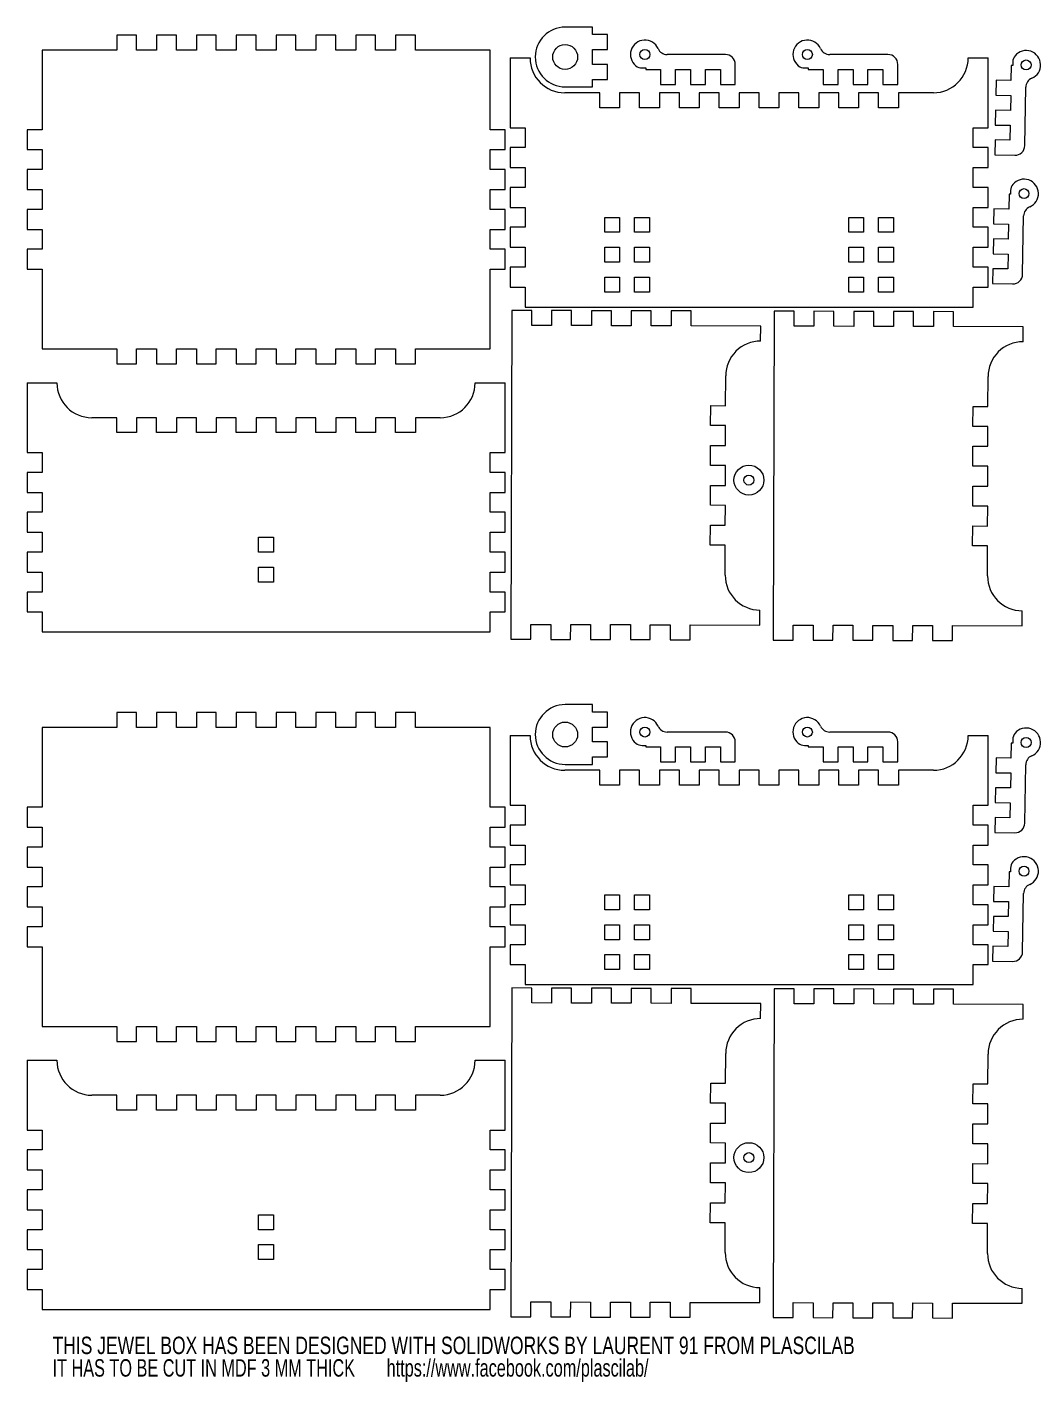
# Model space of a CAD drawing. Header units: millimetres. Extents: x 8 to 562, y 135 to 410.
# Drawn here: x 7.7 to 209.9, y 137.9 to 409.8 of the extents above; entities that cross this region are included whole.
import ezdxf

# ---------------------------------------------------------------- set-up
doc = ezdxf.new("R2010")
doc.units = ezdxf.units.MM
doc.styles.add('SLDTEXTSTYLE0', font='TXT', dxfattribs={"width": 0.75})
doc.styles.add('SLDTEXTSTYLE1', font='TXT', dxfattribs={"width": 0.697368})

# ---------------------------------------------------------------- blocks, each defined once
blk = doc.blocks.new('SW_NOTE_0')
at = {"color": 0, "linetype": 'Continuous', "lineweight": 0, "char_height": 3.5, "attachment_point": 1}
for s, insert, style in [('THIS JEWEL BOX HAS BEEN DESIGNED WITH SOLIDWORKS BY LAURENT 91 FROM PLASCILAB', (0, 4.51), 'SLDTEXTSTYLE0'), ('IT HAS TO BE CUT IN MDF 3 MM THICK       https://www.facebook.com/plascilab/', (0, -0.01), 'SLDTEXTSTYLE1')]:
    blk.add_mtext(s, dxfattribs=dict(at, insert=insert, style=style))

msp = doc.modelspace()

# ---------------------------------------------------------------- linework, layer by layer
at = {"color": 7, "linetype": 'Continuous', "lineweight": 15}
for p, q in [((25.72, 408.24), (25.72, 405.24)), ((29.72, 408.24), (25.72, 408.24)), ((29.72, 405.24), (29.72, 408.24)), ((33.72, 408.24), (33.72, 405.24)), ((37.72, 408.24), (33.72, 408.24)), ((37.72, 405.24), (37.72, 408.24)), ((41.72, 408.24), (41.72, 405.24)), ((45.72, 408.24), (41.72, 408.24)), ((45.72, 405.24), (45.72, 408.24)), ((49.72, 408.24), (49.72, 405.24)), ((53.72, 408.24), (49.72, 408.24)), ((53.72, 405.24), (53.72, 408.24)), ((57.72, 408.24), (57.72, 405.24)), ((61.72, 408.24), (57.72, 408.24)), ((61.72, 405.24), (61.72, 408.24)), ((65.72, 408.24), (65.72, 405.24)), ((69.72, 408.24), (65.72, 408.24)), ((69.72, 405.24), (69.72, 408.24)), ((73.72, 408.24), (73.72, 405.24)), ((77.72, 408.24), (73.72, 408.24)), ((77.72, 405.24), (77.72, 408.24)), ((81.72, 408.24), (81.72, 405.24)), ((85.72, 408.24), (81.72, 408.24)), ((85.72, 405.24), (85.72, 408.24)), ((121.29, 409.84), (115.79, 409.84)), ((121.29, 408.34), (121.29, 409.84)), ((124.29, 408.34), (121.29, 408.34)), ((124.29, 405.34), (124.29, 408.34)), ((25.72, 405.24), (10.72, 405.24)), ((10.72, 405.24), (10.72, 389.24)), ((33.72, 405.24), (29.72, 405.24)), ((41.72, 405.24), (37.72, 405.24)), ((49.72, 405.24), (45.72, 405.24)), ((57.72, 405.24), (53.72, 405.24)), ((65.72, 405.24), (61.72, 405.24)), ((73.72, 405.24), (69.72, 405.24)), ((81.72, 405.24), (77.72, 405.24)), ((100.72, 405.24), (85.72, 405.24)), ((100.72, 389.24), (100.72, 405.24)), ((121.29, 405.34), (124.29, 405.34)), ((121.29, 402.34), (121.29, 405.34)), ((104.74, 403.65), (104.74, 389.65)), ((104.74, 403.65), (108.74, 403.65)), ((147.97, 404.34), (136.27, 404.34)), ((180.61, 404.34), (168.92, 404.34)), ((196.74, 403.65), (200.74, 403.65)), ((200.74, 389.65), (200.74, 403.65)), ((205.69, 402.85), (205.68, 402.12)), ((124.29, 402.34), (121.29, 402.34)), ((124.29, 399.34), (124.29, 402.34)), ((131.24, 401.64), (131.97, 401.64)), ((131.97, 401.64), (131.97, 401.34)), ((131.97, 401.34), (134.97, 401.34)), ((134.97, 401.34), (134.97, 398.34)), ((137.97, 401.34), (140.97, 401.34)), ((137.97, 398.34), (137.97, 401.34)), ((140.97, 401.34), (140.97, 398.34)), ((143.97, 401.34), (146.97, 401.34)), ((143.97, 398.34), (143.97, 401.34)), ((146.97, 401.34), (146.97, 398.34)), ((149.97, 398.34), (149.97, 402.34)), ((163.88, 401.64), (164.61, 401.64)), ((164.61, 401.64), (164.61, 401.34)), ((164.61, 401.34), (167.61, 401.34)), ((167.61, 401.34), (167.61, 398.34)), ((170.61, 401.34), (173.61, 401.34)), ((170.61, 398.34), (170.61, 401.34)), ((173.61, 401.34), (173.61, 398.34)), ((176.61, 401.34), (179.61, 401.34)), ((176.61, 398.34), (176.61, 401.34)), ((179.61, 401.34), (179.61, 398.34)), ((182.61, 398.34), (182.61, 402.34)), ((205.38, 402.12), (205.33, 399.12)), ((205.68, 402.12), (205.38, 402.12)), ((115.79, 397.84), (121.29, 397.84)), ((121.29, 397.84), (121.29, 399.34)), ((121.29, 399.34), (124.29, 399.34)), ((134.97, 398.34), (137.97, 398.34)), ((140.97, 398.34), (143.97, 398.34)), ((146.97, 398.34), (149.97, 398.34)), ((167.61, 398.34), (170.61, 398.34)), ((173.61, 398.34), (176.61, 398.34)), ((179.61, 398.34), (182.61, 398.34)), ((202.33, 399.17), (202.28, 396.17)), ((205.33, 399.12), (202.33, 399.17)), ((208.11, 386.08), (208.3, 397.77)), ((122.74, 396.65), (115.74, 396.65)), ((122.74, 393.65), (122.74, 396.65)), ((126.74, 396.65), (126.74, 393.65)), ((130.74, 396.65), (126.74, 396.65)), ((130.74, 393.65), (130.74, 396.65)), ((134.74, 396.65), (134.74, 393.65)), ((138.74, 396.65), (134.74, 396.65)), ((138.74, 393.65), (138.74, 396.65)), ((146.74, 396.65), (142.74, 396.65)), ((142.74, 396.65), (142.74, 393.65)), ((146.74, 393.65), (146.74, 396.65)), ((150.74, 396.65), (150.74, 393.65)), ((154.74, 396.65), (150.74, 396.65)), ((154.74, 393.65), (154.74, 396.65)), ((158.74, 396.65), (158.74, 393.65)), ((162.74, 396.65), (158.74, 396.65)), ((162.74, 393.65), (162.74, 396.65)), ((166.74, 396.65), (166.74, 393.65)), ((170.74, 396.65), (166.74, 396.65)), ((170.74, 393.65), (170.74, 396.65)), ((174.74, 396.65), (174.74, 393.65)), ((178.74, 396.65), (174.74, 396.65)), ((178.74, 393.65), (178.74, 396.65)), ((182.74, 396.65), (182.74, 393.65)), ((189.74, 396.65), (182.74, 396.65)), ((202.28, 396.17), (205.28, 396.12)), ((205.28, 396.12), (205.23, 393.13)), ((126.74, 393.65), (122.74, 393.65)), ((134.74, 393.65), (130.74, 393.65)), ((142.74, 393.65), (138.74, 393.65)), ((150.74, 393.65), (146.74, 393.65)), ((158.74, 393.65), (154.74, 393.65)), ((166.74, 393.65), (162.74, 393.65)), ((174.74, 393.65), (170.74, 393.65)), ((182.74, 393.65), (178.74, 393.65)), ((202.23, 393.17), (202.18, 390.18)), ((205.23, 393.13), (202.23, 393.17)), ((7.72, 389.24), (7.72, 385.24)), ((10.72, 389.24), (7.72, 389.24)), ((103.72, 389.24), (100.72, 389.24)), ((103.72, 385.24), (103.72, 389.24)), ((104.74, 389.65), (107.74, 389.65)), ((107.74, 389.65), (107.74, 385.65)), ((197.74, 389.65), (200.74, 389.65)), ((197.74, 385.65), (197.74, 389.65)), ((202.18, 390.18), (205.18, 390.13)), ((205.18, 390.13), (205.13, 387.13)), ((202.13, 387.18), (202.08, 384.18)), ((205.13, 387.13), (202.13, 387.18)), ((7.72, 385.24), (10.72, 385.24)), ((10.72, 385.24), (10.72, 381.24)), ((100.72, 385.24), (103.72, 385.24)), ((100.72, 381.24), (100.72, 385.24)), ((104.74, 385.65), (104.74, 381.65)), ((107.74, 385.65), (104.74, 385.65)), ((200.74, 385.65), (197.74, 385.65)), ((200.74, 381.65), (200.74, 385.65)), ((202.08, 384.18), (206.08, 384.11)), ((7.72, 381.24), (7.72, 377.24)), ((10.72, 381.24), (7.72, 381.24)), ((103.72, 381.24), (100.72, 381.24)), ((103.72, 377.24), (103.72, 381.24)), ((104.74, 381.65), (107.74, 381.65)), ((107.74, 381.65), (107.74, 377.65)), ((197.74, 381.65), (200.74, 381.65)), ((197.74, 377.65), (197.74, 381.65)), ((7.72, 377.24), (10.72, 377.24)), ((10.72, 377.24), (10.72, 373.24)), ((100.72, 377.24), (103.72, 377.24)), ((100.72, 373.24), (100.72, 377.24)), ((104.74, 377.65), (104.74, 373.65)), ((107.74, 377.65), (104.74, 377.65)), ((200.74, 377.65), (197.74, 377.65)), ((200.74, 373.65), (200.74, 377.65)), ((204.95, 376.29), (204.9, 373.29)), ((205.25, 376.29), (204.95, 376.29)), ((205.26, 377.02), (205.25, 376.29)), ((7.72, 373.24), (7.72, 369.24)), ((10.72, 373.24), (7.72, 373.24)), ((103.72, 373.24), (100.72, 373.24)), ((103.72, 369.24), (103.72, 373.24)), ((104.74, 373.65), (107.74, 373.65)), ((107.74, 373.65), (107.74, 369.65)), ((197.74, 373.65), (200.74, 373.65)), ((197.74, 369.65), (197.74, 373.65)), ((201.9, 373.34), (201.85, 370.34)), ((204.9, 373.29), (201.9, 373.34)), ((123.74, 371.65), (126.74, 371.65)), ((123.74, 368.65), (123.74, 371.65)), ((126.74, 371.65), (126.74, 368.65)), ((129.74, 368.65), (129.74, 371.65)), ((129.74, 371.65), (132.74, 371.65)), ((132.74, 371.65), (132.74, 368.65)), ((172.74, 371.65), (175.74, 371.65)), ((172.74, 368.65), (172.74, 371.65)), ((175.74, 371.65), (175.74, 368.65)), ((178.74, 371.65), (181.74, 371.65)), ((178.74, 368.65), (178.74, 371.65)), ((181.74, 371.65), (181.74, 368.65)), ((201.85, 370.34), (204.85, 370.29)), ((204.85, 370.29), (204.8, 367.29)), ((207.68, 360.24), (207.88, 371.93)), ((7.72, 369.24), (10.72, 369.24)), ((10.72, 369.24), (10.72, 365.24)), ((100.72, 369.24), (103.72, 369.24)), ((100.72, 365.24), (100.72, 369.24)), ((104.74, 369.65), (104.74, 365.65)), ((107.74, 369.65), (104.74, 369.65)), ((126.74, 368.65), (123.74, 368.65)), ((132.74, 368.65), (129.74, 368.65)), ((175.74, 368.65), (172.74, 368.65)), ((181.74, 368.65), (178.74, 368.65)), ((200.74, 369.65), (197.74, 369.65)), ((200.74, 365.65), (200.74, 369.65)), ((201.8, 367.34), (201.75, 364.34)), ((204.8, 367.29), (201.8, 367.34)), ((7.72, 365.24), (7.72, 361.24)), ((10.72, 365.24), (7.72, 365.24)), ((103.72, 365.24), (100.72, 365.24)), ((103.72, 361.24), (103.72, 365.24)), ((104.74, 365.65), (107.74, 365.65)), ((107.74, 365.65), (107.74, 361.65)), ((123.74, 365.65), (126.74, 365.65)), ((123.74, 362.65), (123.74, 365.65)), ((126.74, 365.65), (126.74, 362.65)), ((129.74, 362.65), (129.74, 365.65)), ((129.74, 365.65), (132.74, 365.65)), ((132.74, 365.65), (132.74, 362.65)), ((172.74, 365.65), (175.74, 365.65)), ((172.74, 362.65), (172.74, 365.65)), ((175.74, 365.65), (175.74, 362.65)), ((178.74, 365.65), (181.74, 365.65)), ((178.74, 362.65), (178.74, 365.65)), ((181.74, 365.65), (181.74, 362.65)), ((197.74, 361.65), (197.74, 365.65)), ((197.74, 365.65), (200.74, 365.65)), ((126.74, 362.65), (123.74, 362.65)), ((132.74, 362.65), (129.74, 362.65)), ((175.74, 362.65), (172.74, 362.65)), ((181.74, 362.65), (178.74, 362.65)), ((201.75, 364.34), (204.75, 364.29)), ((204.75, 364.29), (204.7, 361.29)), ((7.72, 361.24), (10.72, 361.24)), ((10.72, 361.24), (10.72, 345.24)), ((100.72, 361.24), (103.72, 361.24)), ((100.72, 345.24), (100.72, 361.24)), ((104.74, 361.65), (104.74, 357.65)), ((107.74, 361.65), (104.74, 361.65)), ((123.74, 359.65), (126.74, 359.65)), ((123.74, 356.65), (123.74, 359.65)), ((126.74, 359.65), (126.74, 356.65)), ((129.74, 359.65), (132.74, 359.65)), ((129.74, 356.65), (129.74, 359.65)), ((132.74, 359.65), (132.74, 356.65)), ((172.74, 356.65), (172.74, 359.65)), ((172.74, 359.65), (175.74, 359.65)), ((175.74, 359.65), (175.74, 356.65)), ((178.74, 356.65), (178.74, 359.65)), ((178.74, 359.65), (181.74, 359.65)), ((181.74, 359.65), (181.74, 356.65)), ((200.74, 361.65), (197.74, 361.65)), ((200.74, 357.65), (200.74, 361.65)), ((201.7, 361.34), (201.65, 358.34)), ((204.7, 361.29), (201.7, 361.34)), ((104.74, 357.65), (107.74, 357.65)), ((107.74, 357.65), (107.74, 353.65)), ((126.74, 356.65), (123.74, 356.65)), ((132.74, 356.65), (129.74, 356.65)), ((175.74, 356.65), (172.74, 356.65)), ((181.74, 356.65), (178.74, 356.65)), ((197.74, 357.65), (200.74, 357.65)), ((197.74, 353.65), (197.74, 357.65)), ((201.65, 358.34), (205.65, 358.28)), ((107.74, 353.65), (197.74, 353.65)), ((105.08, 352.96), (104.89, 286.96)), ((109.08, 352.95), (105.08, 352.96)), ((109.07, 349.95), (109.08, 352.95)), ((113.08, 352.94), (113.07, 349.94)), ((117.08, 352.93), (113.08, 352.94)), ((117.07, 349.93), (117.08, 352.93)), ((121.08, 352.91), (121.07, 349.91)), ((125.08, 352.9), (121.08, 352.91)), ((125.07, 349.9), (125.08, 352.9)), ((129.08, 352.89), (129.07, 349.89)), ((133.08, 352.88), (129.08, 352.89)), ((133.07, 349.88), (133.08, 352.88)), ((137.08, 352.87), (137.07, 349.87)), ((141.08, 352.86), (137.08, 352.87)), ((141.07, 349.86), (141.08, 352.86)), ((157.77, 352.81), (157.58, 286.81)), ((161.77, 352.8), (157.77, 352.81)), ((161.76, 349.8), (161.77, 352.8)), ((165.77, 352.79), (165.76, 349.79)), ((169.77, 352.78), (165.77, 352.79)), ((169.76, 349.78), (169.77, 352.78)), ((173.77, 352.77), (173.76, 349.77)), ((177.77, 352.75), (173.77, 352.77)), ((177.76, 349.75), (177.77, 352.75)), ((181.77, 352.74), (181.76, 349.74)), ((185.77, 352.73), (181.77, 352.74)), ((185.76, 349.73), (185.77, 352.73)), ((189.77, 352.72), (189.76, 349.72)), ((193.77, 352.71), (189.77, 352.72)), ((193.76, 349.71), (193.77, 352.71)), ((113.07, 349.94), (109.07, 349.95)), ((121.07, 349.91), (117.07, 349.93)), ((129.07, 349.89), (125.07, 349.9)), ((137.07, 349.87), (133.07, 349.88)), ((155.07, 349.82), (141.07, 349.86)), ((155.06, 346.82), (155.07, 349.82)), ((165.76, 349.79), (161.76, 349.8)), ((173.76, 349.77), (169.76, 349.78)), ((181.76, 349.74), (177.76, 349.75)), ((189.76, 349.72), (185.76, 349.73)), ((207.76, 349.67), (193.76, 349.71)), ((207.75, 346.67), (207.76, 349.67)), ((10.72, 345.24), (25.72, 345.24)), ((25.72, 345.24), (25.72, 342.24)), ((29.72, 345.24), (33.72, 345.24)), ((29.72, 342.24), (29.72, 345.24)), ((33.72, 345.24), (33.72, 342.24)), ((37.72, 345.24), (41.72, 345.24)), ((37.72, 342.24), (37.72, 345.24)), ((41.72, 345.24), (41.72, 342.24)), ((45.72, 345.24), (49.72, 345.24)), ((45.72, 342.24), (45.72, 345.24)), ((49.72, 345.24), (49.72, 342.24)), ((53.72, 345.24), (57.72, 345.24)), ((53.72, 342.24), (53.72, 345.24)), ((57.72, 345.24), (57.72, 342.24)), ((61.72, 342.24), (61.72, 345.24)), ((61.72, 345.24), (65.72, 345.24)), ((65.72, 345.24), (65.72, 342.24)), ((69.72, 342.24), (69.72, 345.24)), ((69.72, 345.24), (73.72, 345.24)), ((73.72, 345.24), (73.72, 342.24)), ((77.72, 345.24), (81.72, 345.24)), ((77.72, 342.24), (77.72, 345.24)), ((81.72, 345.24), (81.72, 342.24)), ((85.72, 345.24), (100.72, 345.24)), ((85.72, 342.24), (85.72, 345.24)), ((25.72, 342.24), (29.72, 342.24)), ((33.72, 342.24), (37.72, 342.24)), ((41.72, 342.24), (45.72, 342.24)), ((49.72, 342.24), (53.72, 342.24)), ((57.72, 342.24), (61.72, 342.24)), ((65.72, 342.24), (69.72, 342.24)), ((73.72, 342.24), (77.72, 342.24)), ((81.72, 342.24), (85.72, 342.24)), ((7.72, 338.44), (7.72, 324.44)), ((7.72, 338.44), (13.72, 338.44)), ((97.72, 338.44), (103.72, 338.44)), ((103.72, 324.44), (103.72, 338.44)), ((148.02, 333.84), (148.04, 339.84)), ((200.71, 333.69), (200.73, 339.69)), ((145.01, 329.85), (145.02, 333.85)), ((145.02, 333.85), (148.02, 333.84)), ((197.7, 329.7), (197.71, 333.7)), ((197.71, 333.7), (200.71, 333.69)), ((25.72, 331.44), (20.72, 331.44)), ((25.72, 328.44), (25.72, 331.44)), ((29.72, 331.44), (29.72, 328.44)), ((33.72, 331.44), (29.72, 331.44)), ((33.72, 328.44), (33.72, 331.44)), ((37.72, 331.44), (37.72, 328.44)), ((41.72, 331.44), (37.72, 331.44)), ((41.72, 328.44), (41.72, 331.44)), ((45.72, 331.44), (45.72, 328.44)), ((49.72, 331.44), (45.72, 331.44)), ((49.72, 328.44), (49.72, 331.44)), ((53.72, 331.44), (53.72, 328.44)), ((57.72, 331.44), (53.72, 331.44)), ((57.72, 328.44), (57.72, 331.44)), ((61.72, 331.44), (61.72, 328.44)), ((65.72, 331.44), (61.72, 331.44)), ((65.72, 328.44), (65.72, 331.44)), ((69.72, 331.44), (69.72, 328.44)), ((73.72, 331.44), (69.72, 331.44)), ((73.72, 328.44), (73.72, 331.44)), ((77.72, 331.44), (77.72, 328.44)), ((81.72, 331.44), (77.72, 331.44)), ((81.72, 328.44), (81.72, 331.44)), ((85.72, 331.44), (85.72, 328.44)), ((90.72, 331.44), (85.72, 331.44)), ((148.01, 329.84), (145.01, 329.85)), ((148, 325.84), (148.01, 329.84)), ((200.7, 329.69), (197.7, 329.7)), ((200.69, 325.69), (200.7, 329.69)), ((29.72, 328.44), (25.72, 328.44)), ((37.72, 328.44), (33.72, 328.44)), ((45.72, 328.44), (41.72, 328.44)), ((53.72, 328.44), (49.72, 328.44)), ((61.72, 328.44), (57.72, 328.44)), ((69.72, 328.44), (65.72, 328.44)), ((77.72, 328.44), (73.72, 328.44)), ((85.72, 328.44), (81.72, 328.44)), ((7.72, 324.44), (10.72, 324.44)), ((10.72, 324.44), (10.72, 320.44)), ((100.72, 324.44), (103.72, 324.44)), ((100.72, 320.44), (100.72, 324.44)), ((144.99, 321.85), (145, 325.85)), ((145, 325.85), (148, 325.84)), ((197.68, 321.7), (197.69, 325.7)), ((197.69, 325.7), (200.69, 325.69)), ((147.99, 321.84), (144.99, 321.85)), ((147.98, 317.84), (147.99, 321.84)), ((200.68, 321.69), (197.68, 321.7)), ((200.67, 317.69), (200.68, 321.69)), ((7.72, 320.44), (7.72, 316.44)), ((10.72, 320.44), (7.72, 320.44)), ((103.72, 320.44), (100.72, 320.44)), ((103.72, 316.44), (103.72, 320.44)), ((7.72, 316.44), (10.72, 316.44)), ((10.72, 316.44), (10.72, 312.44)), ((100.72, 316.44), (103.72, 316.44)), ((100.72, 312.44), (100.72, 316.44)), ((144.97, 313.85), (144.98, 317.85)), ((144.98, 317.85), (147.98, 317.84)), ((197.66, 313.7), (197.67, 317.7)), ((197.67, 317.7), (200.67, 317.69)), ((147.97, 313.84), (144.97, 313.85)), ((147.96, 309.84), (147.97, 313.84)), ((200.66, 313.69), (197.66, 313.7)), ((200.65, 309.69), (200.66, 313.69)), ((7.72, 312.44), (7.72, 308.44)), ((10.72, 312.44), (7.72, 312.44)), ((103.72, 312.44), (100.72, 312.44)), ((103.72, 308.44), (103.72, 312.44)), ((7.72, 308.44), (10.72, 308.44)), ((10.72, 308.44), (10.72, 304.44)), ((54.22, 307.44), (57.22, 307.44)), ((54.22, 304.44), (54.22, 307.44)), ((57.22, 307.44), (57.22, 304.44)), ((100.72, 308.44), (103.72, 308.44)), ((100.72, 304.44), (100.72, 308.44)), ((144.94, 305.85), (144.96, 309.85)), ((144.96, 309.85), (147.96, 309.84)), ((197.63, 305.7), (197.65, 309.7)), ((197.65, 309.7), (200.65, 309.69)), ((147.94, 305.84), (144.94, 305.85)), ((147.93, 299.84), (147.94, 305.84)), ((200.63, 305.69), (197.63, 305.7)), ((200.62, 299.69), (200.63, 305.69)), ((7.72, 304.44), (7.72, 300.44)), ((10.72, 304.44), (7.72, 304.44)), ((57.22, 304.44), (54.22, 304.44)), ((103.72, 304.44), (100.72, 304.44)), ((103.72, 300.44), (103.72, 304.44)), ((7.72, 300.44), (10.72, 300.44)), ((10.72, 300.44), (10.72, 296.44)), ((54.22, 301.44), (57.22, 301.44)), ((54.22, 298.44), (54.22, 301.44)), ((57.22, 301.44), (57.22, 298.44)), ((100.72, 300.44), (103.72, 300.44)), ((100.72, 296.44), (100.72, 300.44)), ((7.72, 296.44), (7.72, 292.44)), ((10.72, 296.44), (7.72, 296.44)), ((57.22, 298.44), (54.22, 298.44)), ((103.72, 296.44), (100.72, 296.44)), ((103.72, 292.44), (103.72, 296.44)), ((7.72, 292.44), (10.72, 292.44)), ((10.72, 292.44), (10.72, 288.44)), ((100.72, 292.44), (103.72, 292.44)), ((100.72, 288.44), (100.72, 292.44)), ((154.9, 289.82), (154.91, 292.82)), ((207.59, 289.67), (207.6, 292.67)), ((10.72, 288.44), (100.72, 288.44)), ((108.89, 286.95), (108.9, 289.95)), ((108.9, 289.95), (112.9, 289.94)), ((112.9, 289.94), (112.89, 286.94)), ((116.89, 286.93), (116.9, 289.93)), ((116.9, 289.93), (120.9, 289.91)), ((120.9, 289.91), (120.89, 286.91)), ((124.89, 286.9), (124.9, 289.9)), ((124.9, 289.9), (128.9, 289.89)), ((128.9, 289.89), (128.89, 286.89)), ((132.89, 286.88), (132.9, 289.88)), ((132.9, 289.88), (136.9, 289.87)), ((136.9, 289.87), (136.89, 286.87)), ((140.89, 286.86), (140.9, 289.86)), ((140.9, 289.86), (154.9, 289.82)), ((161.58, 286.8), (161.59, 289.8)), ((161.59, 289.8), (165.59, 289.79)), ((165.59, 289.79), (165.58, 286.79)), ((169.58, 286.78), (169.59, 289.78)), ((169.59, 289.78), (173.59, 289.77)), ((173.59, 289.77), (173.58, 286.77)), ((177.58, 286.75), (177.59, 289.75)), ((177.59, 289.75), (181.59, 289.74)), ((181.59, 289.74), (181.58, 286.74)), ((185.58, 286.73), (185.59, 289.73)), ((185.59, 289.73), (189.59, 289.72)), ((189.59, 289.72), (189.58, 286.72)), ((193.58, 286.71), (193.59, 289.71)), ((193.59, 289.71), (207.59, 289.67)), ((104.89, 286.96), (108.89, 286.95)), ((112.89, 286.94), (116.89, 286.93)), ((120.89, 286.91), (124.89, 286.9)), ((128.89, 286.89), (132.89, 286.88)), ((136.89, 286.87), (140.89, 286.86)), ((157.58, 286.81), (161.58, 286.8)), ((165.58, 286.79), (169.58, 286.78)), ((173.58, 286.77), (177.58, 286.75)), ((181.58, 286.74), (185.58, 286.73)), ((189.58, 286.72), (193.58, 286.71)), ((25.72, 272.24), (25.72, 269.24)), ((29.72, 272.24), (25.72, 272.24)), ((29.72, 269.24), (29.72, 272.24)), ((33.72, 272.24), (33.72, 269.24)), ((37.72, 272.24), (33.72, 272.24)), ((37.72, 269.24), (37.72, 272.24)), ((41.72, 272.24), (41.72, 269.24)), ((45.72, 272.24), (41.72, 272.24)), ((45.72, 269.24), (45.72, 272.24)), ((49.72, 272.24), (49.72, 269.24)), ((53.72, 272.24), (49.72, 272.24)), ((53.72, 269.24), (53.72, 272.24)), ((57.72, 272.24), (57.72, 269.24)), ((61.72, 272.24), (57.72, 272.24)), ((61.72, 269.24), (61.72, 272.24)), ((65.72, 272.24), (65.72, 269.24)), ((69.72, 272.24), (65.72, 272.24)), ((69.72, 269.24), (69.72, 272.24)), ((73.72, 272.24), (73.72, 269.24)), ((77.72, 272.24), (73.72, 272.24)), ((77.72, 269.24), (77.72, 272.24)), ((81.72, 272.24), (81.72, 269.24)), ((85.72, 272.24), (81.72, 272.24)), ((85.72, 269.24), (85.72, 272.24)), ((121.29, 273.84), (115.79, 273.84)), ((121.29, 272.34), (121.29, 273.84)), ((124.29, 272.34), (121.29, 272.34)), ((124.29, 269.34), (124.29, 272.34)), ((25.72, 269.24), (10.72, 269.24)), ((10.72, 269.24), (10.72, 253.24)), ((33.72, 269.24), (29.72, 269.24)), ((41.72, 269.24), (37.72, 269.24)), ((49.72, 269.24), (45.72, 269.24)), ((57.72, 269.24), (53.72, 269.24)), ((65.72, 269.24), (61.72, 269.24)), ((73.72, 269.24), (69.72, 269.24)), ((81.72, 269.24), (77.72, 269.24)), ((100.72, 269.24), (85.72, 269.24)), ((100.72, 253.24), (100.72, 269.24)), ((121.29, 269.34), (124.29, 269.34)), ((121.29, 266.34), (121.29, 269.34)), ((104.74, 267.65), (104.74, 253.65)), ((104.74, 267.65), (108.74, 267.65)), ((147.97, 268.34), (136.27, 268.34)), ((180.61, 268.34), (168.92, 268.34)), ((196.74, 267.65), (200.74, 267.65)), ((200.74, 253.65), (200.74, 267.65)), ((205.69, 266.85), (205.68, 266.12)), ((124.29, 266.34), (121.29, 266.34)), ((124.29, 263.34), (124.29, 266.34)), ((131.24, 265.64), (131.97, 265.64)), ((131.97, 265.64), (131.97, 265.34)), ((131.97, 265.34), (134.97, 265.34)), ((134.97, 265.34), (134.97, 262.34)), ((137.97, 265.34), (140.97, 265.34)), ((137.97, 262.34), (137.97, 265.34)), ((140.97, 265.34), (140.97, 262.34)), ((143.97, 265.34), (146.97, 265.34)), ((143.97, 262.34), (143.97, 265.34)), ((146.97, 265.34), (146.97, 262.34)), ((149.97, 262.34), (149.97, 266.34)), ((163.88, 265.64), (164.61, 265.64)), ((164.61, 265.64), (164.61, 265.34)), ((164.61, 265.34), (167.61, 265.34)), ((167.61, 265.34), (167.61, 262.34)), ((170.61, 265.34), (173.61, 265.34)), ((170.61, 262.34), (170.61, 265.34)), ((173.61, 265.34), (173.61, 262.34)), ((176.61, 265.34), (179.61, 265.34)), ((176.61, 262.34), (176.61, 265.34)), ((179.61, 265.34), (179.61, 262.34)), ((182.61, 262.34), (182.61, 266.34)), ((205.38, 266.12), (205.33, 263.12)), ((205.68, 266.12), (205.38, 266.12)), ((115.79, 261.84), (121.29, 261.84)), ((121.29, 263.34), (124.29, 263.34)), ((121.29, 261.84), (121.29, 263.34)), ((134.97, 262.34), (137.97, 262.34)), ((140.97, 262.34), (143.97, 262.34)), ((146.97, 262.34), (149.97, 262.34)), ((167.61, 262.34), (170.61, 262.34)), ((173.61, 262.34), (176.61, 262.34)), ((179.61, 262.34), (182.61, 262.34)), ((202.33, 263.17), (202.28, 260.17)), ((205.33, 263.12), (202.33, 263.17)), ((208.11, 250.08), (208.3, 261.77)), ((122.74, 260.65), (115.74, 260.65)), ((122.74, 257.65), (122.74, 260.65)), ((126.74, 260.65), (126.74, 257.65)), ((130.74, 260.65), (126.74, 260.65)), ((130.74, 257.65), (130.74, 260.65)), ((134.74, 260.65), (134.74, 257.65)), ((138.74, 260.65), (134.74, 260.65)), ((138.74, 257.65), (138.74, 260.65)), ((146.74, 260.65), (142.74, 260.65)), ((142.74, 260.65), (142.74, 257.65)), ((146.74, 257.65), (146.74, 260.65)), ((150.74, 260.65), (150.74, 257.65)), ((154.74, 260.65), (150.74, 260.65)), ((154.74, 257.65), (154.74, 260.65)), ((158.74, 260.65), (158.74, 257.65)), ((162.74, 260.65), (158.74, 260.65)), ((162.74, 257.65), (162.74, 260.65)), ((166.74, 260.65), (166.74, 257.65)), ((170.74, 260.65), (166.74, 260.65)), ((170.74, 257.65), (170.74, 260.65)), ((174.74, 260.65), (174.74, 257.65)), ((178.74, 260.65), (174.74, 260.65)), ((178.74, 257.65), (178.74, 260.65)), ((182.74, 260.65), (182.74, 257.65)), ((189.74, 260.65), (182.74, 260.65)), ((202.28, 260.17), (205.28, 260.12)), ((205.28, 260.12), (205.23, 257.13)), ((126.74, 257.65), (122.74, 257.65)), ((134.74, 257.65), (130.74, 257.65)), ((142.74, 257.65), (138.74, 257.65)), ((150.74, 257.65), (146.74, 257.65)), ((158.74, 257.65), (154.74, 257.65)), ((166.74, 257.65), (162.74, 257.65)), ((174.74, 257.65), (170.74, 257.65)), ((182.74, 257.65), (178.74, 257.65)), ((202.23, 257.17), (202.18, 254.18)), ((205.23, 257.13), (202.23, 257.17)), ((7.72, 253.24), (7.72, 249.24)), ((10.72, 253.24), (7.72, 253.24)), ((103.72, 253.24), (100.72, 253.24)), ((103.72, 249.24), (103.72, 253.24)), ((104.74, 253.65), (107.74, 253.65)), ((107.74, 253.65), (107.74, 249.65)), ((197.74, 253.65), (200.74, 253.65)), ((197.74, 249.65), (197.74, 253.65)), ((202.18, 254.18), (205.18, 254.13)), ((205.18, 254.13), (205.13, 251.13)), ((202.13, 251.18), (202.08, 248.18)), ((205.13, 251.13), (202.13, 251.18)), ((7.72, 249.24), (10.72, 249.24)), ((10.72, 249.24), (10.72, 245.24)), ((100.72, 249.24), (103.72, 249.24)), ((100.72, 245.24), (100.72, 249.24)), ((104.74, 249.65), (104.74, 245.65)), ((107.74, 249.65), (104.74, 249.65)), ((200.74, 249.65), (197.74, 249.65)), ((200.74, 245.65), (200.74, 249.65)), ((202.08, 248.18), (206.08, 248.11)), ((7.72, 245.24), (7.72, 241.24)), ((10.72, 245.24), (7.72, 245.24)), ((103.72, 245.24), (100.72, 245.24)), ((103.72, 241.24), (103.72, 245.24)), ((104.74, 245.65), (107.74, 245.65)), ((107.74, 245.65), (107.74, 241.65)), ((197.74, 245.65), (200.74, 245.65)), ((197.74, 241.65), (197.74, 245.65)), ((7.72, 241.24), (10.72, 241.24)), ((10.72, 241.24), (10.72, 237.24)), ((100.72, 241.24), (103.72, 241.24)), ((100.72, 237.24), (100.72, 241.24)), ((104.74, 241.65), (104.74, 237.65)), ((107.74, 241.65), (104.74, 241.65)), ((200.74, 241.65), (197.74, 241.65)), ((200.74, 237.65), (200.74, 241.65)), ((204.95, 240.29), (204.9, 237.29)), ((205.25, 240.29), (204.95, 240.29)), ((205.26, 241.02), (205.25, 240.29)), ((7.72, 237.24), (7.72, 233.24)), ((10.72, 237.24), (7.72, 237.24)), ((103.72, 237.24), (100.72, 237.24)), ((103.72, 233.24), (103.72, 237.24)), ((104.74, 237.65), (107.74, 237.65)), ((107.74, 237.65), (107.74, 233.65)), ((197.74, 237.65), (200.74, 237.65)), ((197.74, 233.65), (197.74, 237.65)), ((201.9, 237.34), (201.85, 234.34)), ((204.9, 237.29), (201.9, 237.34)), ((123.74, 235.65), (126.74, 235.65)), ((123.74, 232.65), (123.74, 235.65)), ((126.74, 235.65), (126.74, 232.65)), ((129.74, 232.65), (129.74, 235.65)), ((129.74, 235.65), (132.74, 235.65)), ((132.74, 235.65), (132.74, 232.65)), ((172.74, 235.65), (175.74, 235.65)), ((172.74, 232.65), (172.74, 235.65)), ((175.74, 235.65), (175.74, 232.65)), ((178.74, 235.65), (181.74, 235.65)), ((178.74, 232.65), (178.74, 235.65)), ((181.74, 235.65), (181.74, 232.65)), ((201.85, 234.34), (204.85, 234.29)), ((204.85, 234.29), (204.8, 231.29)), ((207.68, 224.24), (207.88, 235.93)), ((7.72, 233.24), (10.72, 233.24)), ((10.72, 233.24), (10.72, 229.24)), ((100.72, 233.24), (103.72, 233.24)), ((100.72, 229.24), (100.72, 233.24)), ((104.74, 233.65), (104.74, 229.65)), ((107.74, 233.65), (104.74, 233.65)), ((126.74, 232.65), (123.74, 232.65)), ((132.74, 232.65), (129.74, 232.65)), ((175.74, 232.65), (172.74, 232.65)), ((181.74, 232.65), (178.74, 232.65)), ((200.74, 233.65), (197.74, 233.65)), ((200.74, 229.65), (200.74, 233.65)), ((201.8, 231.34), (201.75, 228.34)), ((204.8, 231.29), (201.8, 231.34)), ((7.72, 229.24), (7.72, 225.24)), ((10.72, 229.24), (7.72, 229.24)), ((103.72, 229.24), (100.72, 229.24)), ((103.72, 225.24), (103.72, 229.24)), ((104.74, 229.65), (107.74, 229.65)), ((107.74, 229.65), (107.74, 225.65)), ((123.74, 229.65), (126.74, 229.65)), ((123.74, 226.65), (123.74, 229.65)), ((126.74, 229.65), (126.74, 226.65)), ((129.74, 226.65), (129.74, 229.65)), ((129.74, 229.65), (132.74, 229.65)), ((132.74, 229.65), (132.74, 226.65)), ((172.74, 229.65), (175.74, 229.65)), ((172.74, 226.65), (172.74, 229.65)), ((175.74, 229.65), (175.74, 226.65)), ((178.74, 229.65), (181.74, 229.65)), ((178.74, 226.65), (178.74, 229.65)), ((181.74, 229.65), (181.74, 226.65)), ((197.74, 229.65), (200.74, 229.65)), ((197.74, 225.65), (197.74, 229.65)), ((126.74, 226.65), (123.74, 226.65)), ((132.74, 226.65), (129.74, 226.65)), ((175.74, 226.65), (172.74, 226.65)), ((181.74, 226.65), (178.74, 226.65)), ((201.75, 228.34), (204.75, 228.29)), ((204.75, 228.29), (204.7, 225.29)), ((7.72, 225.24), (10.72, 225.24)), ((10.72, 225.24), (10.72, 209.24)), ((100.72, 225.24), (103.72, 225.24)), ((100.72, 209.24), (100.72, 225.24)), ((104.74, 225.65), (104.74, 221.65)), ((107.74, 225.65), (104.74, 225.65)), ((123.74, 223.65), (126.74, 223.65)), ((123.74, 220.65), (123.74, 223.65)), ((126.74, 223.65), (126.74, 220.65)), ((129.74, 223.65), (132.74, 223.65)), ((129.74, 220.65), (129.74, 223.65)), ((132.74, 223.65), (132.74, 220.65)), ((172.74, 220.65), (172.74, 223.65)), ((172.74, 223.65), (175.74, 223.65)), ((175.74, 223.65), (175.74, 220.65)), ((178.74, 220.65), (178.74, 223.65)), ((178.74, 223.65), (181.74, 223.65)), ((181.74, 223.65), (181.74, 220.65)), ((200.74, 225.65), (197.74, 225.65)), ((200.74, 221.65), (200.74, 225.65)), ((201.7, 225.34), (201.65, 222.34)), ((204.7, 225.29), (201.7, 225.34)), ((104.74, 221.65), (107.74, 221.65)), ((107.74, 221.65), (107.74, 217.65)), ((126.74, 220.65), (123.74, 220.65)), ((132.74, 220.65), (129.74, 220.65)), ((175.74, 220.65), (172.74, 220.65)), ((181.74, 220.65), (178.74, 220.65)), ((197.74, 221.65), (200.74, 221.65)), ((197.74, 217.65), (197.74, 221.65)), ((201.65, 222.34), (205.65, 222.28)), ((107.74, 217.65), (197.74, 217.65)), ((105.08, 216.96), (104.89, 150.96)), ((109.08, 216.95), (105.08, 216.96)), ((109.07, 213.95), (109.08, 216.95)), ((113.08, 216.94), (113.07, 213.94)), ((117.08, 216.93), (113.08, 216.94)), ((117.07, 213.93), (117.08, 216.93)), ((121.08, 216.91), (121.07, 213.91)), ((125.08, 216.9), (121.08, 216.91)), ((125.07, 213.9), (125.08, 216.9)), ((129.08, 216.89), (129.07, 213.89)), ((133.08, 216.88), (129.08, 216.89)), ((133.07, 213.88), (133.08, 216.88)), ((137.08, 216.87), (137.07, 213.87)), ((141.08, 216.86), (137.08, 216.87)), ((141.07, 213.86), (141.08, 216.86)), ((157.77, 216.81), (157.58, 150.81)), ((161.77, 216.8), (157.77, 216.81)), ((161.76, 213.8), (161.77, 216.8)), ((165.77, 216.79), (165.76, 213.79)), ((169.77, 216.78), (165.77, 216.79)), ((169.76, 213.78), (169.77, 216.78)), ((173.77, 216.77), (173.76, 213.77)), ((177.77, 216.75), (173.77, 216.77)), ((177.76, 213.75), (177.77, 216.75)), ((181.77, 216.74), (181.76, 213.74)), ((185.77, 216.73), (181.77, 216.74)), ((185.76, 213.73), (185.77, 216.73)), ((189.77, 216.72), (189.76, 213.72)), ((193.77, 216.71), (189.77, 216.72)), ((193.76, 213.71), (193.77, 216.71)), ((113.07, 213.94), (109.07, 213.95)), ((121.07, 213.91), (117.07, 213.93)), ((129.07, 213.89), (125.07, 213.9)), ((137.07, 213.87), (133.07, 213.88)), ((155.07, 213.82), (141.07, 213.86)), ((155.06, 210.82), (155.07, 213.82)), ((165.76, 213.79), (161.76, 213.8)), ((173.76, 213.77), (169.76, 213.78)), ((181.76, 213.74), (177.76, 213.75)), ((189.76, 213.72), (185.76, 213.73)), ((207.76, 213.67), (193.76, 213.71)), ((207.75, 210.67), (207.76, 213.67)), ((10.72, 209.24), (25.72, 209.24)), ((25.72, 209.24), (25.72, 206.24)), ((29.72, 209.24), (33.72, 209.24)), ((29.72, 206.24), (29.72, 209.24)), ((33.72, 209.24), (33.72, 206.24)), ((37.72, 209.24), (41.72, 209.24)), ((37.72, 206.24), (37.72, 209.24)), ((41.72, 209.24), (41.72, 206.24)), ((45.72, 209.24), (49.72, 209.24)), ((45.72, 206.24), (45.72, 209.24)), ((49.72, 209.24), (49.72, 206.24)), ((53.72, 209.24), (57.72, 209.24)), ((53.72, 206.24), (53.72, 209.24)), ((57.72, 209.24), (57.72, 206.24)), ((61.72, 206.24), (61.72, 209.24)), ((61.72, 209.24), (65.72, 209.24)), ((65.72, 209.24), (65.72, 206.24)), ((69.72, 206.24), (69.72, 209.24)), ((69.72, 209.24), (73.72, 209.24)), ((73.72, 209.24), (73.72, 206.24)), ((77.72, 209.24), (81.72, 209.24)), ((77.72, 206.24), (77.72, 209.24)), ((81.72, 209.24), (81.72, 206.24)), ((85.72, 209.24), (100.72, 209.24)), ((85.72, 206.24), (85.72, 209.24)), ((25.72, 206.24), (29.72, 206.24)), ((33.72, 206.24), (37.72, 206.24)), ((41.72, 206.24), (45.72, 206.24)), ((49.72, 206.24), (53.72, 206.24)), ((57.72, 206.24), (61.72, 206.24)), ((65.72, 206.24), (69.72, 206.24)), ((73.72, 206.24), (77.72, 206.24)), ((81.72, 206.24), (85.72, 206.24)), ((7.72, 202.44), (7.72, 188.44)), ((7.72, 202.44), (13.72, 202.44)), ((97.72, 202.44), (103.72, 202.44)), ((103.72, 188.44), (103.72, 202.44)), ((148.02, 197.84), (148.04, 203.84)), ((200.71, 197.69), (200.73, 203.69)), ((145.01, 193.85), (145.02, 197.85)), ((145.02, 197.85), (148.02, 197.84)), ((197.7, 193.7), (197.71, 197.7)), ((197.71, 197.7), (200.71, 197.69)), ((25.72, 195.44), (20.72, 195.44)), ((25.72, 192.44), (25.72, 195.44)), ((29.72, 195.44), (29.72, 192.44)), ((33.72, 195.44), (29.72, 195.44)), ((33.72, 192.44), (33.72, 195.44)), ((37.72, 195.44), (37.72, 192.44)), ((41.72, 195.44), (37.72, 195.44)), ((41.72, 192.44), (41.72, 195.44)), ((49.72, 195.44), (45.72, 195.44)), ((45.72, 195.44), (45.72, 192.44)), ((49.72, 192.44), (49.72, 195.44)), ((53.72, 195.44), (53.72, 192.44)), ((57.72, 195.44), (53.72, 195.44)), ((57.72, 192.44), (57.72, 195.44)), ((61.72, 195.44), (61.72, 192.44)), ((65.72, 195.44), (61.72, 195.44)), ((65.72, 192.44), (65.72, 195.44)), ((69.72, 195.44), (69.72, 192.44)), ((73.72, 195.44), (69.72, 195.44)), ((73.72, 192.44), (73.72, 195.44)), ((77.72, 195.44), (77.72, 192.44)), ((81.72, 195.44), (77.72, 195.44)), ((81.72, 192.44), (81.72, 195.44)), ((85.72, 195.44), (85.72, 192.44)), ((90.72, 195.44), (85.72, 195.44)), ((148.01, 193.84), (145.01, 193.85)), ((148, 189.84), (148.01, 193.84)), ((200.7, 193.69), (197.7, 193.7)), ((200.69, 189.69), (200.7, 193.69)), ((29.72, 192.44), (25.72, 192.44)), ((37.72, 192.44), (33.72, 192.44)), ((45.72, 192.44), (41.72, 192.44)), ((53.72, 192.44), (49.72, 192.44)), ((61.72, 192.44), (57.72, 192.44)), ((69.72, 192.44), (65.72, 192.44)), ((77.72, 192.44), (73.72, 192.44)), ((85.72, 192.44), (81.72, 192.44)), ((7.72, 188.44), (10.72, 188.44)), ((10.72, 188.44), (10.72, 184.44)), ((100.72, 188.44), (103.72, 188.44)), ((100.72, 184.44), (100.72, 188.44)), ((144.99, 185.85), (145, 189.85)), ((145, 189.85), (148, 189.84)), ((197.68, 185.7), (197.69, 189.7)), ((197.69, 189.7), (200.69, 189.69)), ((147.99, 185.84), (144.99, 185.85)), ((147.98, 181.84), (147.99, 185.84)), ((200.68, 185.69), (197.68, 185.7)), ((200.67, 181.69), (200.68, 185.69)), ((7.72, 184.44), (7.72, 180.44)), ((10.72, 184.44), (7.72, 184.44)), ((103.72, 184.44), (100.72, 184.44)), ((103.72, 180.44), (103.72, 184.44)), ((7.72, 180.44), (10.72, 180.44)), ((10.72, 180.44), (10.72, 176.44)), ((100.72, 180.44), (103.72, 180.44)), ((100.72, 176.44), (100.72, 180.44)), ((144.97, 177.85), (144.98, 181.85)), ((144.98, 181.85), (147.98, 181.84)), ((197.66, 177.7), (197.67, 181.7)), ((197.67, 181.7), (200.67, 181.69)), ((147.97, 177.84), (144.97, 177.85)), ((147.96, 173.84), (147.97, 177.84)), ((200.66, 177.69), (197.66, 177.7)), ((200.65, 173.69), (200.66, 177.69)), ((7.72, 176.44), (7.72, 172.44)), ((10.72, 176.44), (7.72, 176.44)), ((103.72, 176.44), (100.72, 176.44)), ((103.72, 172.44), (103.72, 176.44)), ((7.72, 172.44), (10.72, 172.44)), ((10.72, 172.44), (10.72, 168.44)), ((54.22, 171.44), (57.22, 171.44)), ((54.22, 168.44), (54.22, 171.44)), ((57.22, 171.44), (57.22, 168.44)), ((100.72, 172.44), (103.72, 172.44)), ((100.72, 168.44), (100.72, 172.44)), ((144.94, 169.85), (144.96, 173.85)), ((144.96, 173.85), (147.96, 173.84)), ((197.63, 169.7), (197.65, 173.7)), ((197.65, 173.7), (200.65, 173.69)), ((147.94, 169.84), (144.94, 169.85)), ((147.93, 163.84), (147.94, 169.84)), ((200.63, 169.69), (197.63, 169.7)), ((200.62, 163.69), (200.63, 169.69)), ((7.72, 168.44), (7.72, 164.44)), ((10.72, 168.44), (7.72, 168.44)), ((57.22, 168.44), (54.22, 168.44)), ((103.72, 168.44), (100.72, 168.44)), ((103.72, 164.44), (103.72, 168.44)), ((7.72, 164.44), (10.72, 164.44)), ((10.72, 164.44), (10.72, 160.44)), ((54.22, 165.44), (57.22, 165.44)), ((54.22, 162.44), (54.22, 165.44)), ((57.22, 165.44), (57.22, 162.44)), ((100.72, 164.44), (103.72, 164.44)), ((100.72, 160.44), (100.72, 164.44)), ((57.22, 162.44), (54.22, 162.44)), ((7.72, 160.44), (7.72, 156.44)), ((10.72, 160.44), (7.72, 160.44)), ((103.72, 160.44), (100.72, 160.44)), ((103.72, 156.44), (103.72, 160.44)), ((7.72, 156.44), (10.72, 156.44)), ((10.72, 156.44), (10.72, 152.44)), ((100.72, 156.44), (103.72, 156.44)), ((100.72, 152.44), (100.72, 156.44)), ((154.9, 153.82), (154.91, 156.82)), ((207.59, 153.67), (207.6, 156.67)), ((10.72, 152.44), (100.72, 152.44)), ((108.89, 150.95), (108.9, 153.95)), ((108.9, 153.95), (112.9, 153.94)), ((112.9, 153.94), (112.89, 150.94)), ((116.89, 150.93), (116.9, 153.93)), ((116.9, 153.93), (120.9, 153.91)), ((120.9, 153.91), (120.89, 150.91)), ((124.89, 150.9), (124.9, 153.9)), ((124.9, 153.9), (128.9, 153.89)), ((128.9, 153.89), (128.89, 150.89)), ((132.89, 150.88), (132.9, 153.88)), ((132.9, 153.88), (136.9, 153.87)), ((136.9, 153.87), (136.89, 150.87)), ((140.89, 150.86), (140.9, 153.86)), ((140.9, 153.86), (154.9, 153.82)), ((161.58, 150.8), (161.59, 153.8)), ((161.59, 153.8), (165.59, 153.79)), ((165.59, 153.79), (165.58, 150.79)), ((169.58, 150.78), (169.59, 153.78)), ((169.59, 153.78), (173.59, 153.77)), ((173.59, 153.77), (173.58, 150.77)), ((177.58, 150.75), (177.59, 153.75)), ((177.59, 153.75), (181.59, 153.74)), ((181.59, 153.74), (181.58, 150.74)), ((185.58, 150.73), (185.59, 153.73)), ((185.59, 153.73), (189.59, 153.72)), ((189.59, 153.72), (189.58, 150.72)), ((193.58, 150.71), (193.59, 153.71)), ((193.59, 153.71), (207.59, 153.67)), ((104.89, 150.96), (108.89, 150.95)), ((112.89, 150.94), (116.89, 150.93)), ((120.89, 150.91), (124.89, 150.9)), ((128.89, 150.89), (132.89, 150.88)), ((136.89, 150.87), (140.89, 150.86)), ((157.58, 150.81), (161.58, 150.8)), ((165.58, 150.79), (169.58, 150.78)), ((173.58, 150.77), (177.58, 150.75)), ((181.58, 150.74), (185.58, 150.73)), ((189.58, 150.72), (193.58, 150.71))]:
    msp.add_line(p, q, dxfattribs=at)
for centre, radius in [((115.79, 403.84), 2.5), ((131.8, 404.34), 1), ((164.44, 404.34), 1), ((208.38, 402.24), 1), ((207.95, 376.41), 1), ((152.7, 318.91), 3), ((152.7, 318.91), 1), ((115.79, 267.84), 2.5), ((131.8, 268.34), 1), ((164.44, 268.34), 1), ((208.38, 266.24), 1), ((207.95, 240.41), 1), ((152.7, 182.91), 3), ((152.7, 182.91), 1)]:
    msp.add_circle(centre, radius, dxfattribs=at)
for centre, radius, start, end in [((115.79, 403.84), 6, 90, 270), ((131.8, 404.34), 2.9, 24.0895, 231.0576), ((136.27, 406.34), 2, 204.0895, 270), ((164.44, 404.34), 2.9, 24.0895, 231.0576), ((168.92, 406.34), 2, 204.0895, 270), ((115.74, 403.65), 7, 180, 270), ((147.97, 402.34), 2, 0, 90), ((180.61, 402.34), 2, 360, 90), ((189.74, 403.65), 7, 270, 0), ((207.69, 402.82), 2, 140.1086, 179.051), ((208.38, 402.24), 2.9, 293.1405, 140.1086), ((131.24, 403.64), 2, 231.0576, 270), ((163.88, 403.64), 2, 231.0576, 270), ((210.3, 397.73), 2, 113.1405, 179.051), ((206.11, 386.11), 2, 269.051, 359.051), ((207.26, 376.98), 2, 140.1086, 179.051), ((207.95, 376.41), 2.9, 293.1405, 140.1086), ((209.88, 371.9), 2, 113.1405, 179.051), ((205.68, 360.28), 2, 269.051, 359.051), ((155.04, 339.82), 7, 89.8377, 179.8377), ((207.73, 339.67), 7, 89.8377, 179.8377), ((20.72, 338.44), 7, 180, 270), ((90.72, 338.44), 7, 270, 0), ((154.93, 299.82), 7, 179.8377, 269.8377), ((207.62, 299.67), 7, 179.8377, 269.8377), ((115.79, 267.84), 6, 90, 270), ((131.8, 268.34), 2.9, 24.0895, 231.0576), ((136.27, 270.34), 2, 204.0895, 270), ((164.44, 268.34), 2.9, 24.0895, 231.0576), ((168.92, 270.34), 2, 204.0895, 270), ((115.74, 267.65), 7, 180, 270), ((147.97, 266.34), 2, 0, 90), ((180.61, 266.34), 2, 0, 90), ((189.74, 267.65), 7, 270, 0), ((207.69, 266.82), 2, 140.1086, 179.051), ((208.38, 266.24), 2.9, 293.1405, 140.1086), ((131.24, 267.64), 2, 231.0576, 270), ((163.88, 267.64), 2, 231.0576, 270), ((210.3, 261.73), 2, 113.1405, 179.051), ((206.11, 250.11), 2, 269.051, 359.051), ((207.26, 240.98), 2, 140.1086, 179.051), ((207.95, 240.41), 2.9, 293.1405, 140.1086), ((209.88, 235.9), 2, 113.1405, 179.051), ((205.68, 224.28), 2, 269.051, 359.051), ((155.04, 203.82), 7, 89.8377, 179.8377), ((207.73, 203.67), 7, 89.8377, 179.8377), ((20.72, 202.44), 7, 180, 270), ((90.72, 202.44), 7, 270, 0), ((154.93, 163.82), 7, 179.8377, 269.8377), ((207.62, 163.67), 7, 179.8377, 269.8377)]:
    msp.add_arc(centre, radius, start, end, dxfattribs=at)

# ---------------------------------------------------------------- block references
at = {"color": 7, "linetype": 'Continuous', "lineweight": 0}
msp.add_blockref('SW_NOTE_0', (12.84, 142.46), dxfattribs=at)

doc.saveas('drawing.dxf')
